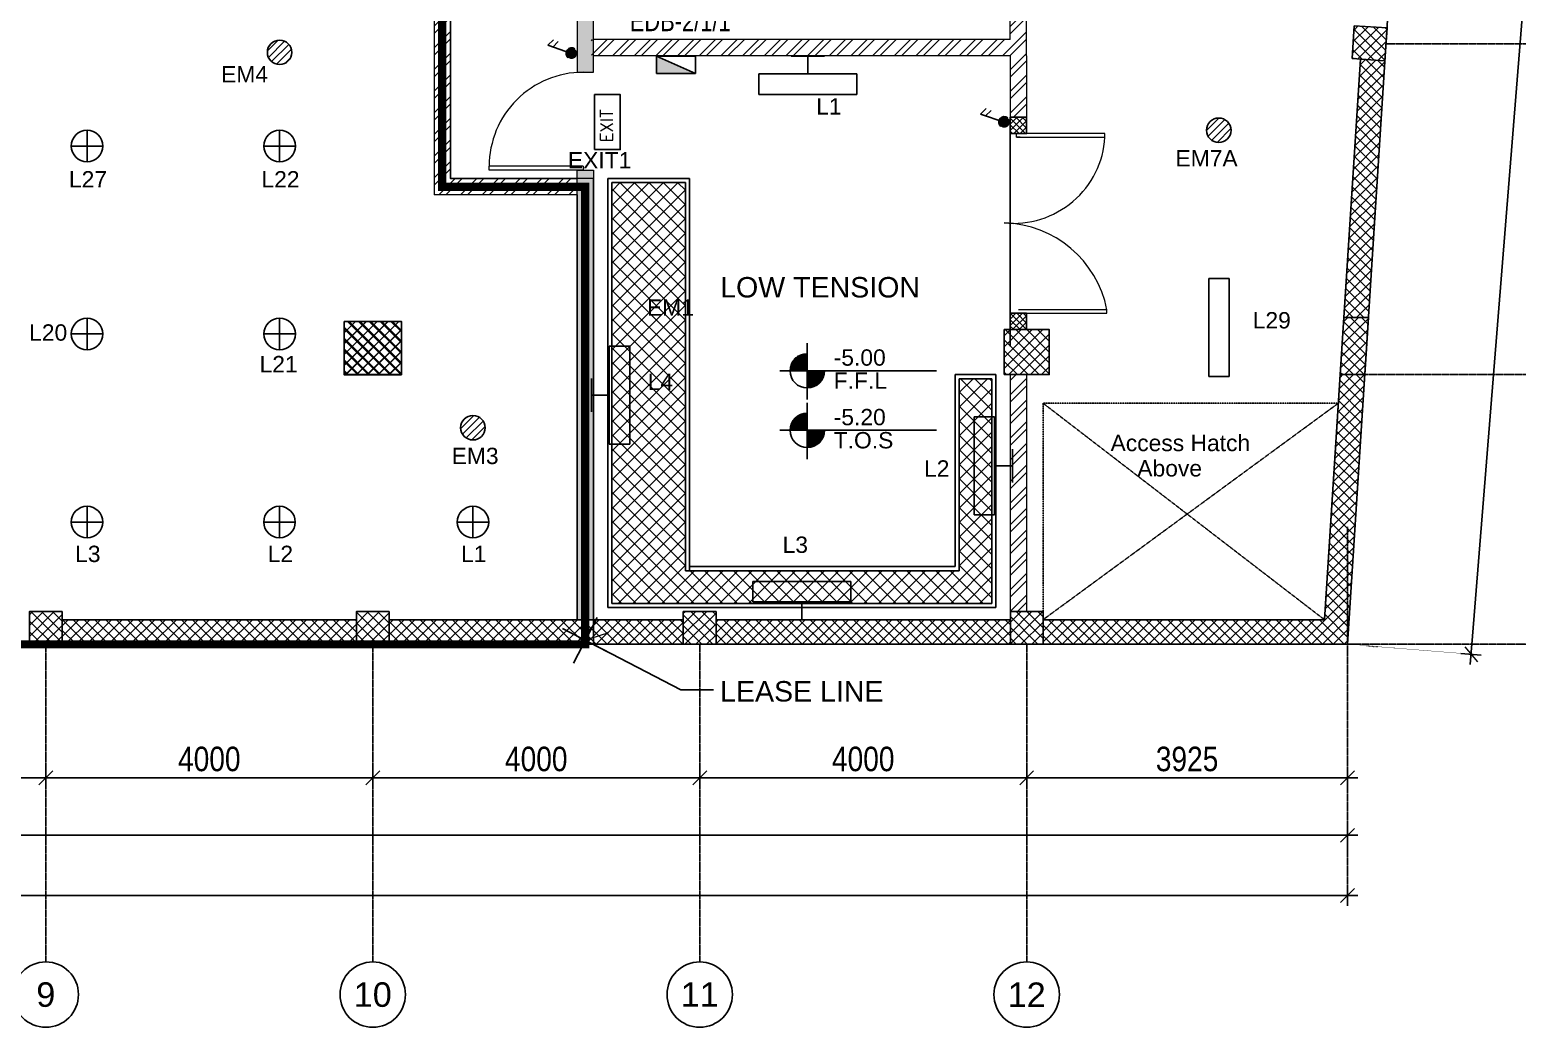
# Model space of a CAD drawing. Header units: inches. Extents: x 1217570 to 1674444, y 326920 to 480291.
# Drawn here: x 1472154 to 1490351, y 334872 to 347081 of the extents above; entities that cross this region are included whole.
import ezdxf
from ezdxf.enums import TextEntityAlignment as Align

# ---------------------------------------------------------------- set-up
doc = ezdxf.new("R2010")
doc.units = ezdxf.units.IN
doc.header["$MEASUREMENT"] = 0
for name, pattern in [('CENTER', [50.8, 31.75, -6.35, 6.35, -6.35]), ('DASHED2', [9.525, 6.35, -3.175]), ('DOT2', [3.175, 0, -3.175]), ('HIDDEN', [9.525, 6.35, -3.175])]:
    doc.linetypes.add(name, pattern=pattern)
for name, color, linetype, lineweight in [('A-BLOCK', 43, 'Continuous', 13), ('A-DOOR', 10, 'Continuous', 15), ('A-HATCH CONCRETE', 254, 'Continuous', 5), ('A-LEASING LINE', 7, 'DASHED2', 9), ('DIM', 5, 'Continuous', 5), ('wall hatch', 252, 'Continuous', 0)]:
    doc.layers.add(name, color=color, linetype=linetype, lineweight=lineweight)
for name, color, linetype in [('Axis', 9, 'CENTER'), ('DB', 4, 'Continuous'), ('dim-axis', 254, 'Continuous'), ('EM-LIT', 2, 'Continuous'), ('FFNEW', 252, 'Continuous'), ('LIGHT', 151, 'Continuous'), ('LIGHT TEXT', 2, 'Continuous'), ('S-COL', 210, 'Continuous'), ('S-WALL', 1, 'Continuous'), ('SHAFT', 7, 'Continuous'), ('TAXT', 3, 'Continuous'), ('TEXT', 181, 'Continuous'), ('TRENCH', 8, 'Continuous')]:
    doc.layers.add(name, color=color, linetype=linetype)
doc.styles.add('ARIAL', font='ARIALN.TTF')
doc.styles.add('M1', font='multplno.shx', dxfattribs={"height": 0.2})
doc.styles.add('romance', font='romanc.shx')
doc.styles.add('style1', font='arial.ttf')
doc.dimstyles.new('DIM-100', dxfattribs={"dimscale": 150, "dimtxt": 2, "dimasz": 1, "dimexe": 0.75, "dimexo": 1, "dimgap": 0.5, "dimtad": 1, "dimdec": 0, "dimzin": 11, "dimdsep": 46, "dimtxsty": 'ARIAL', "dimblk": 'R', "dimcen": 2.5, "dimdle": 1, "dimclrd": 256, "dimclre": 256, "dimclrt": 256, "dimazin": 0, "dimtfac": 1, "dimtdec": 0, "dimtix": 1, "dimtmove": 2, "dimatfit": 3, "dimldrblk": 'R', "dimtolj": 1, "dimtzin": 3, "dimlwd": -1, "dimlwe": 13, "dimarcsym": 0})
pattern_1 = [(45, (1337614.36, 312749.91), (-132.58252, 132.58252), []), (45, (1337702.74, 312749.91), (-132.58252, 132.58252), [])]
pattern_2 = [(45, (1337614.356, 312749.915), (-39.7747564, 39.7747564), []), (135, (1337614.356, 312749.915), (-39.7747564, -39.7747564), [])]
pattern_3 = [(45, (1337614.36, 312749.915), (-66.29126, 66.29126), []), (135, (1337614.36, 312749.915), (-66.29126, -66.29126), [])]

# ---------------------------------------------------------------- blocks, each defined once
blk = doc.blocks.new('R')
at = {"color": 4, "lineweight": 13}
blk.add_line((-0.707, -0.707), (0.707, 0.707), dxfattribs=at)
for p, q in [((0, -1.05), (0, 1.05)), ((-1.05, 0), (1.05, 0))]:
    blk.add_line(p, q)
blk = doc.blocks.new('*D164')
at = {"layer": 'Defpoints', "color": 0, "transparency": 16777216}
for p in [(1420094, 560045), (1468019, 560121), (1468019, 560045)]:
    blk.add_point(p, dxfattribs=at)
at = {"layer": 'dim-axis', "color": 251, "linetype": 'DOT2', "lineweight": 13, "transparency": 16777216}
for p, q in [((1420094, 560195), (1420094, 560233)), ((1468019, 560195), (1468019, 560233))]:
    blk.add_line(p, q, dxfattribs=at)
at = {"layer": 'dim-axis', "color": 251, "transparency": 16777216}
blk.add_line((1420214, 560121), (1467899, 560121), dxfattribs=at)
at = {"layer": 'dim-axis', "color": 251, "transparency": 16777216, "xscale": 120, "yscale": 120, "zscale": 120, "rotation": 180}
blk.add_blockref('R', (1420094, 560121), dxfattribs=at)
at = {"layer": 'dim-axis', "color": 251, "transparency": 16777216, "xscale": 120, "yscale": 120, "zscale": 120}
blk.add_blockref('R', (1468019, 560121), dxfattribs=at)
at = {"layer": 'dim-axis', "color": 251, "transparency": 16777216, "insert": (1444057, 560349), "char_height": 300, "attachment_point": 5, "style": 'ARIAL'}
blk.add_mtext('\\A1;47925', dxfattribs=at)
blk = doc.blocks.new('*D165')
at = {"layer": 'Defpoints', "color": 0, "transparency": 16777216}
for p in [(1417901, 559309), (1468019, 559385), (1468019, 559309)]:
    blk.add_point(p, dxfattribs=at)
at = {"layer": 'dim-axis', "color": 251, "linetype": 'DOT2', "lineweight": 13, "transparency": 16777216}
for p, q in [((1417901, 559459), (1417901, 559497)), ((1468019, 559459), (1468019, 559497))]:
    blk.add_line(p, q, dxfattribs=at)
at = {"layer": 'dim-axis', "color": 251, "transparency": 16777216}
blk.add_line((1418021, 559385), (1467899, 559385), dxfattribs=at)
at = {"layer": 'dim-axis', "color": 251, "transparency": 16777216, "xscale": 120, "yscale": 120, "zscale": 120, "rotation": 180}
blk.add_blockref('R', (1417901, 559385), dxfattribs=at)
at = {"layer": 'dim-axis', "color": 251, "transparency": 16777216, "xscale": 120, "yscale": 120, "zscale": 120}
blk.add_blockref('R', (1468019, 559385), dxfattribs=at)
at = {"layer": 'dim-axis', "color": 251, "transparency": 16777216, "insert": (1442960, 559613), "char_height": 300, "attachment_point": 5, "style": 'ARIAL'}
blk.add_mtext('\\A1;50118', dxfattribs=at)
blk = doc.blocks.new('*D183')
at = {"layer": 'Defpoints', "color": 0, "transparency": 16777216}
for p in [(1470260, 590369), (1468019, 562459), (1469530, 562337)]:
    blk.add_point(p, dxfattribs=at)
at = {"layer": 'dim-axis', "color": 251, "linetype": 'DOT2', "lineweight": 13, "transparency": 16777216}
for p, q in [((1470409, 590357), (1471882, 590239)), ((1468169, 562447), (1469642, 562328))]:
    blk.add_line(p, q, dxfattribs=at)
at = {"layer": 'dim-axis', "color": 251, "transparency": 16777216}
blk.add_line((1471760, 590128), (1469539, 562457), dxfattribs=at)
at = {"layer": 'dim-axis', "color": 251, "transparency": 16777216, "xscale": 120, "yscale": 120, "zscale": 120}
for p, rotation in [((1471770, 590248), 85.410651128382), ((1469530, 562337), 265.410651128382)]:
    blk.add_blockref('R', p, dxfattribs=dict(at, rotation=rotation))
at = {"layer": 'dim-axis', "color": 251, "transparency": 16777216, "insert": (1470422, 576311), "char_height": 300, "attachment_point": 5, "rotation": 85.4107, "style": 'ARIAL'}
blk.add_mtext('\\A1;28000', dxfattribs=at)
blk = doc.blocks.new('*D166')
at = {"layer": 'Defpoints', "color": 0, "transparency": 16777216}
for p in [(1448094, 561773), (1452094, 561773), (1448094, 560825)]:
    blk.add_point(p, dxfattribs=at)
at = {"layer": 'dim-axis', "color": 251, "linetype": 'DOT2', "lineweight": 13, "transparency": 16777216}
for p, q in [((1448094, 561623), (1448094, 560712)), ((1452094, 561623), (1452094, 560712))]:
    blk.add_line(p, q, dxfattribs=at)
at = {"layer": 'dim-axis', "color": 251, "transparency": 16777216}
blk.add_line((1451974, 560825), (1448214, 560825), dxfattribs=at)
at = {"layer": 'dim-axis', "color": 251, "transparency": 16777216, "xscale": 120, "yscale": 120, "zscale": 120, "rotation": 180}
blk.add_blockref('R', (1448094, 560825), dxfattribs=at)
at = {"layer": 'dim-axis', "color": 251, "transparency": 16777216, "xscale": 120, "yscale": 120, "zscale": 120}
blk.add_blockref('R', (1452094, 560825), dxfattribs=at)
at = {"layer": 'dim-axis', "color": 251, "transparency": 16777216, "insert": (1450094, 561053), "char_height": 300, "attachment_point": 5, "style": 'ARIAL'}
blk.add_mtext('\\A1;4000', dxfattribs=at)
blk = doc.blocks.new('*D176')
at = {"layer": 'Defpoints', "color": 0, "transparency": 16777216}
for p in [(1470645, 565759), (1467886, 562459), (1471356, 562459)]:
    blk.add_point(p, dxfattribs=at)
at = {"layer": 'dim-axis', "color": 251, "linetype": 'DOT2', "lineweight": 13, "transparency": 16777216}
for p, q in [((1470795, 565759), (1471469, 565759)), ((1468036, 562459), (1471469, 562459))]:
    blk.add_line(p, q, dxfattribs=at)
at = {"layer": 'dim-axis', "color": 251, "transparency": 16777216}
blk.add_line((1471356, 565639), (1471356, 562579), dxfattribs=at)
at = {"layer": 'dim-axis', "color": 251, "transparency": 16777216, "xscale": 120, "yscale": 120, "zscale": 120}
for p, rotation in [((1471356, 565759), 90), ((1471356, 562459), 270)]:
    blk.add_blockref('R', p, dxfattribs=dict(at, rotation=rotation))
at = {"layer": 'dim-axis', "color": 251, "transparency": 16777216, "insert": (1471128, 564109), "char_height": 300, "attachment_point": 5, "rotation": 90, "style": 'ARIAL'}
blk.add_mtext('\\A1;3300', dxfattribs=at)
blk = doc.blocks.new('*D177')
at = {"layer": 'Defpoints', "color": 0, "transparency": 16777216}
for p in [(1452094, 561773), (1456094, 561773), (1456094, 560825)]:
    blk.add_point(p, dxfattribs=at)
at = {"layer": 'dim-axis', "color": 251, "linetype": 'DOT2', "lineweight": 13, "transparency": 16777216}
for p, q in [((1452094, 561623), (1452094, 560712)), ((1456094, 561623), (1456094, 560712))]:
    blk.add_line(p, q, dxfattribs=at)
at = {"layer": 'dim-axis', "color": 251, "transparency": 16777216}
blk.add_line((1452214, 560825), (1455974, 560825), dxfattribs=at)
at = {"layer": 'dim-axis', "color": 251, "transparency": 16777216, "xscale": 120, "yscale": 120, "zscale": 120, "rotation": 180}
blk.add_blockref('R', (1452094, 560825), dxfattribs=at)
at = {"layer": 'dim-axis', "color": 251, "transparency": 16777216, "xscale": 120, "yscale": 120, "zscale": 120}
blk.add_blockref('R', (1456094, 560825), dxfattribs=at)
at = {"layer": 'dim-axis', "color": 251, "transparency": 16777216, "insert": (1454094, 561053), "char_height": 300, "attachment_point": 5, "style": 'ARIAL'}
blk.add_mtext('\\A1;4000', dxfattribs=at)
blk = doc.blocks.new('*D178')
at = {"layer": 'Defpoints', "color": 0, "transparency": 16777216}
for p in [(1456094, 561773), (1460094, 561773), (1460094, 560825)]:
    blk.add_point(p, dxfattribs=at)
at = {"layer": 'dim-axis', "color": 251, "linetype": 'DOT2', "lineweight": 13, "transparency": 16777216}
for p, q in [((1456094, 561623), (1456094, 560712)), ((1460094, 561623), (1460094, 560712))]:
    blk.add_line(p, q, dxfattribs=at)
at = {"layer": 'dim-axis', "color": 251, "transparency": 16777216}
blk.add_line((1456214, 560825), (1459974, 560825), dxfattribs=at)
at = {"layer": 'dim-axis', "color": 251, "transparency": 16777216, "xscale": 120, "yscale": 120, "zscale": 120, "rotation": 180}
blk.add_blockref('R', (1456094, 560825), dxfattribs=at)
at = {"layer": 'dim-axis', "color": 251, "transparency": 16777216, "xscale": 120, "yscale": 120, "zscale": 120}
blk.add_blockref('R', (1460094, 560825), dxfattribs=at)
at = {"layer": 'dim-axis', "color": 251, "transparency": 16777216, "insert": (1458094, 561053), "char_height": 300, "attachment_point": 5, "style": 'ARIAL'}
blk.add_mtext('\\A1;4000', dxfattribs=at)
blk = doc.blocks.new('*D179')
at = {"layer": 'Defpoints', "color": 0, "transparency": 16777216}
for p in [(1460094, 561773), (1464094, 561773), (1464094, 560825)]:
    blk.add_point(p, dxfattribs=at)
at = {"layer": 'dim-axis', "color": 251, "linetype": 'DOT2', "lineweight": 13, "transparency": 16777216}
for p, q in [((1460094, 561623), (1460094, 560712)), ((1464094, 561623), (1464094, 560712))]:
    blk.add_line(p, q, dxfattribs=at)
at = {"layer": 'dim-axis', "color": 251, "transparency": 16777216}
blk.add_line((1460214, 560825), (1463974, 560825), dxfattribs=at)
at = {"layer": 'dim-axis', "color": 251, "transparency": 16777216, "xscale": 120, "yscale": 120, "zscale": 120, "rotation": 180}
blk.add_blockref('R', (1460094, 560825), dxfattribs=at)
at = {"layer": 'dim-axis', "color": 251, "transparency": 16777216, "xscale": 120, "yscale": 120, "zscale": 120}
blk.add_blockref('R', (1464094, 560825), dxfattribs=at)
at = {"layer": 'dim-axis', "color": 251, "transparency": 16777216, "insert": (1462094, 561053), "char_height": 300, "attachment_point": 5, "style": 'ARIAL'}
blk.add_mtext('\\A1;4000', dxfattribs=at)
blk = doc.blocks.new('*D180')
at = {"layer": 'Defpoints', "color": 0, "transparency": 16777216}
for p in [(1468019, 562459), (1464094, 561773), (1468019, 560825)]:
    blk.add_point(p, dxfattribs=at)
at = {"layer": 'dim-axis', "color": 251, "linetype": 'DOT2', "lineweight": 13, "transparency": 16777216}
for p, q in [((1468019, 562309), (1468019, 560712)), ((1464094, 561623), (1464094, 560712))]:
    blk.add_line(p, q, dxfattribs=at)
at = {"layer": 'dim-axis', "color": 251, "transparency": 16777216}
blk.add_line((1464214, 560825), (1467899, 560825), dxfattribs=at)
at = {"layer": 'dim-axis', "color": 251, "transparency": 16777216, "xscale": 120, "yscale": 120, "zscale": 120, "rotation": 180}
blk.add_blockref('R', (1464094, 560825), dxfattribs=at)
at = {"layer": 'dim-axis', "color": 251, "transparency": 16777216, "xscale": 120, "yscale": 120, "zscale": 120}
blk.add_blockref('R', (1468019, 560825), dxfattribs=at)
at = {"layer": 'dim-axis', "color": 251, "transparency": 16777216, "insert": (1466056, 561053), "char_height": 300, "attachment_point": 5, "style": 'ARIAL'}
blk.add_mtext('\\A1;3925', dxfattribs=at)
blk = doc.blocks.new('SDGTFHHD')
at = {"layer": 'A-HATCH CONCRETE'}
h = blk.add_hatch(dxfattribs=at)
h.set_pattern_fill('ANSI37', color=254, scale=750)
h.set_pattern_definition([(45, (1337613.11, 312741.95), (-66.29126, 66.29126), []), (135, (1337613.11, 312741.95), (-66.29126, -66.29126), [])])
h.paths.add_polyline_path([(1394991, 728405), (1395390, 728379), (1395416, 728779), (1395016, 728804)])
h = blk.add_hatch(dxfattribs=at)
h.set_pattern_fill('ANSI37,_O', color=254, scale=450)
h.set_pattern_definition(pattern_2)
h.paths.add_polyline_path([(1391007, 727687), (1390807, 727687), (1390807, 727487), (1391007, 727487)])
h = blk.add_hatch(dxfattribs=at)
h.set_pattern_fill('ANSI37,_O', color=254, scale=450)
h.set_pattern_definition(pattern_2)
h.paths.add_polyline_path([(1391007, 725287), (1390807, 725287), (1390807, 725087), (1391007, 725087)])
h = blk.add_hatch(dxfattribs=at)
h.set_pattern_fill('ANSI37', color=254, scale=750)
h.set_pattern_definition(pattern_3)
h.paths.add_polyline_path([(1394843, 724537), (1395144, 724537), (1395189, 725235), (1394888, 725235)])
h = blk.add_hatch(dxfattribs=at)
h.set_pattern_fill('ANSI37', color=254, scale=750)
h.set_pattern_definition(pattern_3)
h.paths.add_polyline_path([(1390733, 724537), (1391283, 724537), (1391283, 725087), (1390733, 725087)])
h = blk.add_hatch(dxfattribs=at)
h.set_pattern_fill('ANSI37', color=254, scale=750)
h.set_pattern_definition([(45, (1337613.73, 312749.915), (-66.29126, 66.29126), []), (135, (1337613.73, 312749.915), (-66.29126, -66.29126), [])])
h.paths.add_polyline_path([(1386807, 721237), (1387207, 721237), (1387207, 721637), (1386807, 721637)])
h = blk.add_hatch(dxfattribs=at)
h.set_pattern_fill('ANSI37', color=254, scale=750)
h.set_pattern_definition(pattern_3)
h.paths.add_polyline_path([(1390808, 721237), (1391208, 721237), (1391208, 721637), (1390808, 721637)])
at = {"layer": 'TEXT', "ltscale": 0.5}
h = blk.add_hatch(dxfattribs=at)
h.set_pattern_fill('ANSI31', color=254, scale=0.8)
h.set_pattern_definition([(45, (306331.02672, 135009.3709), (-0.070710678119, 0.070710678119), [])])
h.paths.add_polyline_path([(1388323, 724793, 0.414214), (1388113, 724583), (1388323, 724583)])
h.paths.add_polyline_path([(1388533, 724583), (1388323, 724583), (1388323, 724373, 0.414214)])
h = blk.add_hatch(dxfattribs=at)
h.set_pattern_fill('ANSI31', color=254, scale=0.8)
h.set_pattern_definition([(45, (306331.02672, 134280.9709), (-0.070710678119, 0.070710678119), [])])
h.paths.add_polyline_path([(1388323, 724065, 0.414214), (1388113, 723855), (1388323, 723855)])
h.paths.add_polyline_path([(1388533, 723855), (1388323, 723855), (1388323, 723645, 0.414214)])
at = {"layer": 'TRENCH'}
h = blk.add_hatch(dxfattribs=at)
h.set_pattern_fill('ANSI37', color=254, scale=1000)
h.set_pattern_definition([(45, (827864.47, 316834.77), (-88.388348, 88.388348), []), (135, (827864.47, 316834.77), (-88.388348, -88.388348), [])])
h.paths.add_polyline_path([(1390582, 724487), (1390582, 721737), (1385932, 721737), (1385932, 726887), (1386832, 726887), (1386832, 722137), (1390182, 722137), (1390182, 724487)])
at = {"layer": 'wall hatch', "ltscale": 500}
h = blk.add_hatch(dxfattribs=at)
h.set_pattern_fill('ANSI35', color=254, scale=500)
h.set_pattern_definition([(45, (1389662.71, 739214.03), (-88.3883, 88.3883), []), (45, (1389751.1, 739214.03), (-88.3883, 88.3883), [156.25, -31.25, 0, -31.25])])
edge = h.paths.add_edge_path(flags=17)
edge.add_line((1391295, 749705), (1391097, 749734))
edge.add_line((1391097, 749734), (1389985, 741945))
edge.add_line((1389985, 741945), (1390199, 741915))
edge.add_line((1390199, 741915), (1391295, 749705))
edge.add_line((1391295, 749705), (1391097, 749734))
h.paths.add_polyline_path([(1391295, 749705), (1391097, 749734), (1389985, 741945), (1390199, 741915)], flags=17)
h.paths.add_polyline_path([(1389471, 738396), (1389499, 738594), (1385507, 739164), (1385507, 739003), (1385507, 738966), (1385507, 728237), (1385707, 728237), (1385707, 738933)])
h.paths.add_polyline_path([(1389789, 739210), (1389591, 739238), (1389555, 738990), (1389753, 738962)])
h.paths.add_polyline_path([(1385507, 726937), (1385707, 726940), (1385707, 727037), (1385507, 727037)])
h = blk.add_hatch(dxfattribs=at)
h.set_pattern_fill('ANSI32', color=254, scale=500)
h.set_pattern_definition(pattern_1)
edge = h.paths.add_edge_path()
edge.add_line((1391007, 728937), (1390807, 728937))
edge.add_line((1390807, 728937), (1390807, 728637))
edge.add_line((1390807, 728637), (1386283, 728637))
edge.add_arc((1385908, 728581), 379, -22.3179, 8.5397, ccw=False)
edge.add_line((1386259, 728437), (1390807, 728437))
edge.add_line((1390807, 728437), (1390807, 727687))
edge.add_line((1390807, 727687), (1391007, 727687))
edge.add_line((1391007, 727687), (1391007, 728937))
h = blk.add_hatch(dxfattribs=at)
h.set_pattern_fill('ANSI32', color=254, scale=500)
h.set_pattern_definition(pattern_1)
h.paths.add_polyline_path([(1386283, 728637), (1385682, 728637), (1385682, 728437), (1386259, 728437, 0.135461)])
h = blk.add_hatch(dxfattribs=at)
h.set_pattern_fill('ANSI32', color=254, scale=500)
h.set_pattern_definition(pattern_1)
h.paths.add_polyline_path([(1390807, 721637), (1391007, 721629), (1391007, 724529), (1390807, 724537)])
at = {"color": 254, "linetype": 'Continuous', "ltscale": 100}
blk.add_lwpolyline([(1385707, 721237), (1385707, 726940), (1385507, 726937), (1383958, 726937), (1383958, 732937), (1380097, 732937), (1380097, 739738), (1381100, 739591), (1381134, 739788), (1381678, 743600), (1382721, 750905), (1382763, 751202), (1347098, 756262), (1346331, 744553), (1368108, 741445), (1368106, 734887), (1367208, 734887), (1367208, 734687), (1367208, 731437), (1359158, 731437), (1359158, 731237), (1359158, 721237), (1385707, 721237)], dxfattribs=at)
at = {"layer": 'A-BLOCK', "color": 254, "ltscale": 100}
for p, q in [((1383958, 732437), (1383958, 726937)), ((1390807, 728637), (1390807, 729137)), ((1391007, 728437), (1391007, 729137)), ((1390807, 728637), (1385707, 728637)), ((1390807, 728437), (1385707, 728437)), ((1390807, 728437), (1390807, 727487)), ((1391007, 728437), (1391007, 727487)), ((1391007, 727487), (1390807, 727487)), ((1385707, 727037), (1385707, 721537)), ((1385507, 726937), (1383958, 726937)), ((1390807, 724537), (1390807, 721637)), ((1391007, 724537), (1391007, 721637))]:
    blk.add_line(p, q, dxfattribs=at)
for points in [[(1385507, 739164), (1385507, 728237), (1385707, 728237), (1385707, 738933), (1389472, 738396)], [(1385507, 726937), (1385507, 727037), (1385707, 727037), (1385707, 721537)]]:
    blk.add_lwpolyline(points, dxfattribs=at)
at = {"layer": 'A-DOOR', "color": 254}
for p, q in [((1390883, 727443), (1390883, 727487)), ((1384432, 727037), (1384432, 727087)), ((1385582, 727087), (1384432, 727087)), ((1385582, 727037), (1384432, 727037)), ((1385582, 727087), (1385582, 727037))]:
    blk.add_line(p, q, dxfattribs=at)
for points in [[(1390927, 727443), (1390883, 727443), (1391965, 727443), (1391965, 727487), (1390883, 727487)], [(1390952, 725287), (1390908, 725287), (1391990, 725287), (1391990, 725331), (1390908, 725331)]]:
    blk.add_lwpolyline(points, dxfattribs=at)
for centre, radius, start, end in [((1385582, 727087), 1150, 89.9978, 180), ((1390845, 727511), 1123, 264.3201, 356.5355), ((1390696, 725075), 1319, 11.1853, 88.3625)]:
    blk.add_arc(centre, radius, start, end, dxfattribs=at)
at = {"layer": 'A-HATCH CONCRETE', "color": 254, "linetype": 'Continuous'}
for p, q in [((1395006, 728645), (1395007, 728646)), ((1395009, 728675), (1395008, 728676)), ((1394997, 728503), (1394998, 728504)), ((1395001, 728550), (1395000, 728551)), ((1394993, 728426), (1394992, 728427)), ((1395015, 728403), (1395007, 728412)), ((1395029, 728403), (1395037, 728410)), ((1395068, 728044), (1395390, 728365)), ((1395078, 728186), (1395278, 728387)), ((1395087, 728328), (1395154, 728395)), ((1395369, 728049), (1395087, 728332)), ((1395377, 728174), (1395157, 728394)), ((1395385, 728298), (1395299, 728385)), ((1395059, 727903), (1395381, 728224)), ((1395361, 727925), (1395079, 728207)), ((1395041, 727619), (1395362, 727940)), ((1395050, 727761), (1395372, 728082)), ((1395345, 727676), (1395063, 727958)), ((1395353, 727800), (1395071, 728083)), ((1395032, 727478), (1395353, 727799)), ((1395337, 727551), (1395055, 727833)), ((1395023, 727336), (1395344, 727657)), ((1395321, 727302), (1395039, 727584)), ((1395329, 727426), (1395047, 727709)), ((1395005, 727053), (1395326, 727374)), ((1395014, 727194), (1395335, 727515)), ((1395313, 727177), (1395031, 727460)), ((1394996, 726911), (1395317, 727232)), ((1395298, 726928), (1395015, 727210)), ((1395306, 727053), (1395023, 727335)), ((1394987, 726769), (1395308, 727090)), ((1395290, 726803), (1395007, 727086)), ((1394978, 726628), (1395299, 726949)), ((1395274, 726554), (1394991, 726837)), ((1395282, 726679), (1394999, 726961)), ((1394959, 726344), (1395281, 726665)), ((1394969, 726486), (1395290, 726807)), ((1395266, 726430), (1394983, 726712)), ((1394950, 726203), (1395272, 726524)), ((1395250, 726180), (1394967, 726463)), ((1395258, 726305), (1394975, 726587)), ((1394941, 726061), (1395263, 726382)), ((1395242, 726056), (1394959, 726338)), ((1394923, 725778), (1395244, 726099)), ((1394932, 725919), (1395253, 726240)), ((1395234, 725931), (1394951, 726214)), ((1394914, 725636), (1395235, 725957)), ((1395218, 725682), (1394935, 725965)), ((1395226, 725807), (1394943, 726089)), ((1394905, 725494), (1395226, 725815)), ((1395210, 725557), (1394927, 725840)), ((1394896, 725353), (1395217, 725674)), ((1395194, 725308), (1394911, 725591)), ((1395202, 725433), (1394919, 725715)), ((1395134, 725235), (1394903, 725466)), ((1394911, 725235), (1395208, 725532)), ((1395044, 725235), (1395199, 725390)), ((1394887, 725217), (1394887, 725217)), ((1394887, 725211), (1394887, 725211)), ((1395001, 725235), (1394895, 725342)), ((1395177, 725235), (1395190, 725249)), ((1394878, 725069), (1394878, 725069)), ((1394879, 725092), (1394879, 725092)), ((1394863, 724843), (1394863, 724843)), ((1394869, 724928), (1394869, 724928)), ((1394871, 724968), (1394871, 724968)), ((1394850, 724644), (1394850, 724644)), ((1394855, 724719), (1394855, 724719)), ((1394860, 724786), (1394860, 724786)), ((1394823, 724219), (1395141, 724537)), ((1394832, 724361), (1395008, 724537)), ((1395122, 724187), (1394839, 724469)), ((1394841, 724503), (1394876, 724537)), ((1394847, 724594), (1394847, 724594)), ((1395130, 724311), (1394904, 724537)), ((1395138, 724436), (1395037, 724537)), ((1394814, 724078), (1395135, 724399)), ((1395114, 724062), (1394831, 724345)), ((1394796, 723794), (1395117, 724115)), ((1394805, 723936), (1395126, 724257)), ((1395098, 723813), (1394815, 724096)), ((1395106, 723938), (1394823, 724220)), ((1394787, 723653), (1395108, 723974)), ((1395090, 723689), (1394807, 723971)), ((1394778, 723511), (1395099, 723832)), ((1395082, 723564), (1394799, 723846)), ((1394760, 723228), (1395081, 723549)), ((1394769, 723369), (1395090, 723690)), ((1395066, 723315), (1394783, 723597)), ((1395074, 723439), (1394791, 723722)), ((1394751, 723086), (1395072, 723407)), ((1395058, 723190), (1394775, 723473)), ((1394741, 722944), (1395063, 723265)), ((1395042, 722941), (1394759, 723223)), ((1395050, 723066), (1394767, 723348)), ((1394732, 722803), (1395054, 723124)), ((1395034, 722816), (1394751, 723099)), ((1394714, 722519), (1395035, 722840)), ((1394723, 722661), (1395045, 722982)), ((1395018, 722567), (1394735, 722850)), ((1395026, 722692), (1394743, 722974)), ((1394705, 722378), (1395026, 722699)), ((1395010, 722443), (1394727, 722725)), ((1394696, 722236), (1395017, 722557)), ((1394994, 722193), (1394711, 722476)), ((1395002, 722318), (1394719, 722600)), ((1394678, 721953), (1394999, 722274)), ((1394687, 722094), (1395008, 722415)), ((1394986, 722069), (1394703, 722351)), ((1394669, 721811), (1394990, 722132)), ((1394970, 721820), (1394687, 722102)), ((1394978, 721944), (1394695, 722227)), ((1394660, 721669), (1394981, 721991)), ((1394962, 721695), (1394679, 721978)), ((1394360, 721237), (1394972, 721849)), ((1394946, 721446), (1394664, 721728)), ((1394954, 721570), (1394671, 721853)), ((1394493, 721237), (1394963, 721707)), ((1394625, 721237), (1394954, 721566)), ((1394938, 721321), (1394656, 721604)), ((1385707, 721467), (1385777, 721537)), ((1385707, 721335), (1385909, 721537)), ((1386007, 721237), (1385707, 721537)), ((1385874, 721237), (1385707, 721404)), ((1385742, 721237), (1386042, 721537)), ((1386139, 721237), (1385839, 721537)), ((1385875, 721237), (1386175, 721537)), ((1386272, 721237), (1385972, 721537)), ((1386007, 721237), (1386307, 721537)), ((1386404, 721237), (1386104, 721537)), ((1386140, 721237), (1386440, 721537)), ((1386537, 721237), (1386237, 721537)), ((1386272, 721237), (1386572, 721537)), ((1386670, 721237), (1386370, 721537)), ((1386405, 721237), (1386705, 721537)), ((1386802, 721237), (1386502, 721537)), ((1386538, 721237), (1386808, 721507)), ((1386808, 721364), (1386635, 721537)), ((1386670, 721237), (1386808, 721375)), ((1386808, 721496), (1386767, 721537)), ((1387208, 721509), (1387235, 721537)), ((1387208, 721377), (1387368, 721537)), ((1387208, 721244), (1387500, 721537)), ((1387465, 721237), (1387208, 721494)), ((1387598, 721237), (1387298, 721537)), ((1387333, 721237), (1387633, 721537)), ((1387730, 721237), (1387430, 721537)), ((1387466, 721237), (1387766, 721537)), ((1387863, 721237), (1387563, 721537)), ((1387598, 721237), (1387898, 721537)), ((1387995, 721237), (1387695, 721537)), ((1387731, 721237), (1388031, 721537)), ((1388128, 721237), (1387828, 721537)), ((1387863, 721237), (1388163, 721537)), ((1388261, 721237), (1387961, 721537)), ((1387996, 721237), (1388296, 721537)), ((1388393, 721237), (1388093, 721537)), ((1388129, 721237), (1388429, 721537)), ((1388526, 721237), (1388226, 721537)), ((1388261, 721237), (1388561, 721537)), ((1388658, 721237), (1388358, 721537)), ((1388394, 721237), (1388694, 721537)), ((1388791, 721237), (1388491, 721537)), ((1388526, 721237), (1388826, 721537)), ((1388924, 721237), (1388624, 721537)), ((1388659, 721237), (1388959, 721537)), ((1389056, 721237), (1388756, 721537)), ((1388791, 721237), (1389091, 721537)), ((1389189, 721237), (1388889, 721537)), ((1388924, 721237), (1389224, 721537)), ((1389321, 721237), (1389021, 721537)), ((1389057, 721237), (1389357, 721537)), ((1389454, 721237), (1389154, 721537)), ((1389189, 721237), (1389489, 721537)), ((1389586, 721237), (1389286, 721537)), ((1389322, 721237), (1389622, 721537)), ((1389719, 721237), (1389419, 721537)), ((1389454, 721237), (1389754, 721537)), ((1389852, 721237), (1389552, 721537)), ((1389587, 721237), (1389887, 721537)), ((1389984, 721237), (1389684, 721537)), ((1389720, 721237), (1390020, 721537)), ((1390117, 721237), (1389817, 721537)), ((1389852, 721237), (1390152, 721537)), ((1390249, 721237), (1389949, 721537)), ((1389985, 721237), (1390285, 721537)), ((1390382, 721237), (1390082, 721537)), ((1390117, 721237), (1390417, 721537)), ((1390515, 721237), (1390215, 721537)), ((1390250, 721237), (1390550, 721537)), ((1390647, 721237), (1390347, 721537)), ((1390382, 721237), (1390682, 721537)), ((1390780, 721237), (1390480, 721537)), ((1390515, 721237), (1390808, 721530)), ((1390808, 721341), (1390612, 721537)), ((1390648, 721237), (1390808, 721397)), ((1390808, 721474), (1390745, 721537)), ((1391208, 721532), (1391213, 721537)), ((1391208, 721399), (1391345, 721537)), ((1391208, 721267), (1391478, 721537)), ((1391443, 721237), (1391208, 721472)), ((1391575, 721237), (1391275, 721537)), ((1391311, 721237), (1391611, 721537)), ((1391708, 721237), (1391408, 721537)), ((1391443, 721237), (1391743, 721537)), ((1391840, 721237), (1391540, 721537)), ((1391576, 721237), (1391876, 721537)), ((1391973, 721237), (1391673, 721537)), ((1391708, 721237), (1392008, 721537)), ((1392106, 721237), (1391806, 721537)), ((1391841, 721237), (1392141, 721537)), ((1392238, 721237), (1391938, 721537)), ((1391973, 721237), (1392273, 721537)), ((1392371, 721237), (1392071, 721537)), ((1392106, 721237), (1392406, 721537)), ((1392503, 721237), (1392203, 721537)), ((1392239, 721237), (1392539, 721537)), ((1392636, 721237), (1392336, 721537)), ((1392371, 721237), (1392671, 721537)), ((1392768, 721237), (1392468, 721537)), ((1392504, 721237), (1392804, 721537)), ((1392901, 721237), (1392601, 721537)), ((1392636, 721237), (1392936, 721537)), ((1393034, 721237), (1392734, 721537)), ((1392769, 721237), (1393069, 721537)), ((1393166, 721237), (1392866, 721537)), ((1392902, 721237), (1393202, 721537)), ((1393299, 721237), (1392999, 721537)), ((1393034, 721237), (1393334, 721537)), ((1393431, 721237), (1393131, 721537)), ((1393167, 721237), (1393467, 721537)), ((1393564, 721237), (1393264, 721537)), ((1393299, 721237), (1393599, 721537)), ((1393696, 721237), (1393396, 721537)), ((1393432, 721237), (1393732, 721537)), ((1393829, 721237), (1393529, 721537)), ((1393564, 721237), (1393864, 721537)), ((1393962, 721237), (1393662, 721537)), ((1393697, 721237), (1393997, 721537)), ((1394094, 721237), (1393794, 721537)), ((1393830, 721237), (1394130, 721537)), ((1394227, 721237), (1393927, 721537)), ((1393962, 721237), (1394262, 721537)), ((1394359, 721237), (1394059, 721537)), ((1394095, 721237), (1394395, 721537)), ((1394492, 721237), (1394192, 721537)), ((1394227, 721237), (1394527, 721537)), ((1394625, 721237), (1394325, 721537)), ((1394757, 721237), (1394457, 721537)), ((1394890, 721237), (1394590, 721537)), ((1394758, 721237), (1394945, 721424)), ((1385742, 721237), (1385707, 721271)), ((1386803, 721237), (1386808, 721242)), ((1387333, 721237), (1387208, 721362)), ((1390780, 721237), (1390808, 721265)), ((1391310, 721237), (1391208, 721339)), ((1394890, 721237), (1394936, 721282))]:
    blk.add_line(p, q, dxfattribs=at)
at = {"layer": 'S-COL', "color": 254}
for points in [[(1394991, 728405), (1395390, 728379), (1395416, 728779), (1395016, 728804)], [(1391007, 727687), (1390807, 727687), (1390807, 727487), (1391007, 727487)], [(1391007, 725287), (1390807, 725287), (1390807, 725087), (1391007, 725087)], [(1394843, 724537), (1395144, 724537), (1395189, 725235), (1394888, 725235)]]:
    blk.add_lwpolyline(points, close=True, dxfattribs=at)
at = {"layer": 'S-COL', "color": 254, "linetype": 'ByBlock'}
for points in [[(1390733, 724537), (1391283, 724537), (1391283, 725087), (1390733, 725087)], [(1386807, 721237), (1387207, 721237), (1387207, 721637), (1386807, 721637)], [(1390808, 721237), (1391208, 721237), (1391208, 721637), (1390808, 721637)]]:
    blk.add_lwpolyline(points, close=True, dxfattribs=at)
at = {"layer": 'S-WALL', "color": 254}
for points in [[(1347098, 756262), (1347098, 756262), (1344803, 721237), (1394933, 721237), (1396724, 749180), (1382759, 751173)], [(1394888, 725235), (1395091, 728399)], [(1391208, 721537), (1394651, 721537), (1394844, 724537)], [(1385707, 721537), (1386808, 721537)], [(1387208, 721537), (1390808, 721537)]]:
    blk.add_lwpolyline(points, dxfattribs=at)
at = {"layer": 'SHAFT', "color": 254, "linetype": 'HIDDEN', "ltscale": 0.5}
for p, q in [((1394821, 724187), (1391208, 721537)), ((1391208, 724187), (1394651, 721537))]:
    blk.add_line(p, q, dxfattribs=at)
blk.add_lwpolyline([(1394821, 724187), (1394651, 721537), (1391208, 721537), (1391208, 724187)], close=True, dxfattribs=at)
at = {"layer": 'TEXT', "color": 254, "ltscale": 0.5}
for p, q in [((1388323, 724920), (1388323, 724233)), ((1387989, 724583), (1389906, 724583)), ((1388323, 724192), (1388323, 723504)), ((1387989, 723855), (1389906, 723855))]:
    blk.add_line(p, q, dxfattribs=at)
for centre in [(1388323, 724583), (1388323, 723855)]:
    blk.add_arc(centre, 210, 90, 0, dxfattribs=at)
at = {"layer": 'TRENCH', "color": 254}
for p, q in [((1390807, 727487), (1390807, 724885)), ((1385882, 721687), (1385882, 726937)), ((1386882, 726937), (1385882, 726937)), ((1385932, 721737), (1385932, 726887)), ((1385932, 721737), (1385932, 726887)), ((1386832, 726887), (1385932, 726887)), ((1386832, 722137), (1386832, 726887)), ((1386882, 722137), (1386882, 726937)), ((1390132, 724537), (1390132, 722187)), ((1390632, 724537), (1390132, 724537)), ((1390182, 724487), (1390182, 722137)), ((1390582, 724487), (1390182, 724487)), ((1390582, 724487), (1390582, 721737)), ((1390632, 724537), (1390632, 721687)), ((1390182, 722137), (1386832, 722137)), ((1390182, 722137), (1386832, 722137)), ((1390132, 722187), (1386882, 722187)), ((1390132, 722187), (1386882, 722187)), ((1390582, 721737), (1385932, 721737)), ((1390582, 721737), (1385932, 721737)), ((1390632, 721687), (1385882, 721687)), ((1390632, 721687), (1385882, 721687))]:
    blk.add_line(p, q, dxfattribs=at)
at = {"layer": 'TRENCH', "color": 254, "ltscale": 100}
for p, q in [((1385882, 721687), (1385882, 726937)), ((1385882, 726937), (1386882, 726937)), ((1385932, 726887), (1386832, 726887)), ((1386832, 722137), (1386832, 726887)), ((1386882, 722187), (1386882, 726937))]:
    blk.add_line(p, q, dxfattribs=at)
at = {"layer": 'TAXT', "color": 254, "ltscale": 100, "style": 'style1'}
for s, p in [('Access Hatch', (1392034, 723600)), ('Above', (1392361, 723290))]:
    blk.add_text(s, height=200, dxfattribs=at).set_placement(p)
at = {"layer": 'TEXT', "color": 254, "ltscale": 0.5, "style": 'style1'}
for s, p in [('-5.00', (1388647, 724646)), ('F.F.L', (1388647, 724363)), ('-5.20', (1388647, 723917)), ('T.O.S', (1388647, 723634))]:
    blk.add_text(s, height=200, dxfattribs=at).set_placement(p)
at = {"layer": 'TEXT', "color": 254, "ltscale": 0.5, "insert": (1387258, 725731), "char_height": 250, "width": 4139.91, "attachment_point": 1, "style": 'style1'}
blk.add_mtext('LOW TENSION ', dxfattribs=at)
blk = doc.blocks.new('SEDRGFE')
at = {"layer": 'A-HATCH CONCRETE'}
h = blk.add_hatch(dxfattribs=at)
h.set_pattern_fill('ANSI37', color=250, scale=750)
h.set_pattern_definition([(45, (1341716.94, 266100.535), (-66.29126, 66.29126), []), (135, (1341716.94, 266100.535), (-66.29126, -66.29126), [])])
h.paths.add_polyline_path([(1386760, 678538), (1386760, 677888), (1387460, 677888), (1387460, 678538)])
h = blk.add_hatch(dxfattribs=at)
h.set_pattern_fill('ANSI37', color=250, scale=750)
h.set_pattern_definition([(45, (1341716.31, 266100.535), (-66.29126, 66.29126), []), (135, (1341716.31, 266100.535), (-66.29126, -66.29126), [])])
h.paths.add_polyline_path([(1382910, 674588), (1383310, 674588), (1383310, 674988), (1382910, 674988)])
h = blk.add_hatch(dxfattribs=at)
h.set_pattern_fill('ANSI37', color=250, scale=750)
h.set_pattern_definition([(45, (1341716.31, 266100.535), (-66.29126, 66.29126), []), (135, (1341716.31, 266100.535), (-66.29126, -66.29126), [])])
h.paths.add_polyline_path([(1386910, 674588), (1387310, 674588), (1387310, 674988), (1386910, 674988)])
at = {"layer": 'wall hatch', "ltscale": 500}
h = blk.add_hatch(dxfattribs=at)
h.set_pattern_fill('ANSI35', color=250, scale=500)
h.set_pattern_definition([(45, (1393765.3, 692564.65), (-88.38835, 88.38835), []), (45, (1393853.68, 692564.65), (-88.38835, 88.38835), [156.25, -31.25, 0, -31.25])])
edge = h.paths.add_edge_path(flags=17)
edge.add_line((1395397, 703056), (1395199, 703084))
edge.add_line((1395199, 703084), (1394088, 695296))
edge.add_line((1394088, 695296), (1394301, 695265))
edge.add_line((1394301, 695265), (1395397, 703056))
edge.add_line((1395397, 703056), (1395199, 703084))
h.paths.add_polyline_path([(1395397, 703056), (1395199, 703084), (1394088, 695296), (1394301, 695265)], flags=17)
h.paths.add_polyline_path([(1389810, 680290), (1389610, 680288), (1389610, 674888), (1389810, 674888)])
h = blk.add_hatch(dxfattribs=at)
h.set_pattern_fill('ANSI32', color=250, scale=500)
h.set_pattern_definition([(45, (1341716.94, 266100.54), (-132.58252, 132.58252), []), (45, (1341805.33, 266100.54), (-132.58252, 132.58252), [])])
h.paths.add_polyline_path([(1388060, 681938), (1387860, 681938), (1387860, 680088), (1389610, 680089), (1389610, 680289), (1388060, 680288)])
h.paths.add_polyline_path([(1388060, 683430), (1387860, 683430), (1387860, 681938), (1388060, 681938)])
h.paths.add_polyline_path([(1388060, 685788), (1387860, 685788), (1387860, 683430), (1388060, 683430)])
at = {"color": 250, "linetype": 'Continuous', "ltscale": 100}
blk.add_lwpolyline([(1389810, 674588), (1389810, 680290), (1389610, 680288), (1388060, 680288), (1388060, 686288), (1384200, 686288), (1384200, 693089), (1385203, 692942), (1385236, 693139), (1385780, 696950), (1386823, 704256), (1386865, 704553), (1351200, 709613), (1350434, 697904), (1372211, 694796), (1372209, 688237), (1371310, 688237), (1371310, 688038), (1371310, 684788), (1363260, 684788), (1363260, 684588), (1363260, 674588), (1389810, 674588)], dxfattribs=at)
at = {"layer": 'A-BLOCK', "color": 250, "ltscale": 100}
for p, q in [((1387860, 685788), (1387860, 680088)), ((1388060, 685788), (1388060, 680288)), ((1389610, 680288), (1388060, 680288)), ((1389810, 680290), (1389810, 674888)), ((1389610, 680088), (1387860, 680088)), ((1389610, 680088), (1389610, 674888))]:
    blk.add_line(p, q, dxfattribs=at)
for points in [[(1389610, 674888), (1389610, 680288)], [(1389810, 680290), (1389810, 674888)]]:
    blk.add_lwpolyline(points, dxfattribs=at)
at = {"layer": 'A-HATCH CONCRETE', "color": 250, "linetype": 'Continuous'}
for p, q in [((1383310, 674815), (1383383, 674888)), ((1383310, 674682), (1383516, 674888)), ((1383613, 674588), (1383313, 674888)), ((1383348, 674588), (1383648, 674888)), ((1383745, 674588), (1383445, 674888)), ((1383481, 674588), (1383781, 674888)), ((1383878, 674588), (1383578, 674888)), ((1383613, 674588), (1383913, 674888)), ((1384010, 674588), (1383710, 674888)), ((1383746, 674588), (1384046, 674888)), ((1384143, 674588), (1383843, 674888)), ((1383878, 674588), (1384178, 674888)), ((1384276, 674588), (1383976, 674888)), ((1384011, 674588), (1384311, 674888)), ((1384408, 674588), (1384108, 674888)), ((1384144, 674588), (1384444, 674888)), ((1384541, 674588), (1384241, 674888)), ((1384276, 674588), (1384576, 674888)), ((1384673, 674588), (1384373, 674888)), ((1384409, 674588), (1384709, 674888)), ((1384806, 674588), (1384506, 674888)), ((1384541, 674588), (1384841, 674888)), ((1384939, 674588), (1384639, 674888)), ((1384674, 674588), (1384974, 674888)), ((1385071, 674588), (1384771, 674888)), ((1384807, 674588), (1385107, 674888)), ((1385204, 674588), (1384904, 674888)), ((1384939, 674588), (1385239, 674888)), ((1385336, 674588), (1385036, 674888)), ((1385072, 674588), (1385372, 674888)), ((1385469, 674588), (1385169, 674888)), ((1385204, 674588), (1385504, 674888)), ((1385601, 674588), (1385301, 674888)), ((1385337, 674588), (1385637, 674888)), ((1385734, 674588), (1385434, 674888)), ((1385469, 674588), (1385769, 674888)), ((1385867, 674588), (1385567, 674888)), ((1385602, 674588), (1385902, 674888)), ((1385999, 674588), (1385699, 674888)), ((1385735, 674588), (1386035, 674888)), ((1386132, 674588), (1385832, 674888)), ((1385867, 674588), (1386167, 674888)), ((1386264, 674588), (1385964, 674888)), ((1386000, 674588), (1386300, 674888)), ((1386397, 674588), (1386097, 674888)), ((1386132, 674588), (1386432, 674888)), ((1386530, 674588), (1386230, 674888)), ((1386265, 674588), (1386565, 674888)), ((1386662, 674588), (1386362, 674888)), ((1386398, 674588), (1386698, 674888)), ((1386795, 674588), (1386495, 674888)), ((1386530, 674588), (1386830, 674888)), ((1386910, 674604), (1386627, 674888)), ((1386663, 674588), (1386910, 674835)), ((1386910, 674737), (1386760, 674888)), ((1386910, 674870), (1386892, 674888)), ((1387310, 674838), (1387360, 674888)), ((1387310, 674705), (1387493, 674888)), ((1387590, 674588), (1387310, 674867)), ((1387326, 674588), (1387626, 674888)), ((1387723, 674588), (1387423, 674888)), ((1387458, 674588), (1387758, 674888)), ((1387855, 674588), (1387555, 674888)), ((1387591, 674588), (1387891, 674888)), ((1387988, 674588), (1387688, 674888)), ((1387723, 674588), (1388023, 674888)), ((1388121, 674588), (1387821, 674888)), ((1387856, 674588), (1388156, 674888)), ((1388253, 674588), (1387953, 674888)), ((1387989, 674588), (1388289, 674888)), ((1388386, 674588), (1388086, 674888)), ((1388121, 674588), (1388421, 674888)), ((1388518, 674588), (1388218, 674888)), ((1388254, 674588), (1388554, 674888)), ((1388651, 674588), (1388351, 674888)), ((1388386, 674588), (1388686, 674888)), ((1388783, 674588), (1388483, 674888)), ((1388519, 674588), (1388819, 674888)), ((1388916, 674588), (1388616, 674888)), ((1388651, 674588), (1388951, 674888)), ((1389049, 674588), (1388749, 674888)), ((1388784, 674588), (1389084, 674888)), ((1389181, 674588), (1388881, 674888)), ((1388917, 674588), (1389217, 674888)), ((1389314, 674588), (1389014, 674888)), ((1389049, 674588), (1389349, 674888)), ((1389446, 674588), (1389146, 674888)), ((1389182, 674588), (1389482, 674888)), ((1389579, 674588), (1389279, 674888)), ((1389314, 674588), (1389614, 674888)), ((1389712, 674588), (1389412, 674888)), ((1389447, 674588), (1389747, 674888)), ((1389810, 674622), (1389544, 674888)), ((1389580, 674588), (1389810, 674818)), ((1389810, 674754), (1389677, 674888)), ((1389810, 674887), (1389809, 674888)), ((1383480, 674588), (1383310, 674757)), ((1383348, 674588), (1383310, 674625)), ((1386795, 674588), (1386910, 674703)), ((1387458, 674588), (1387310, 674735)), ((1387325, 674588), (1387310, 674602)), ((1389712, 674588), (1389810, 674685))]:
    blk.add_line(p, q, dxfattribs=at)
at = {"layer": 'S-COL', "color": 250}
for points in [[(1386760, 678538), (1386760, 677888), (1387460, 677888), (1387460, 678538)], [(1382910, 674588), (1383310, 674588), (1383310, 674988), (1382910, 674988)], [(1386910, 674588), (1387310, 674588), (1387310, 674988), (1386910, 674988)]]:
    blk.add_lwpolyline(points, close=True, dxfattribs=at)
at = {"layer": 'S-WALL', "color": 250}
for points in [[(1383310, 674888), (1386910, 674888)], [(1387310, 674888), (1389810, 674888)], [(1363260, 674588), (1389810, 674588)]]:
    blk.add_lwpolyline(points, dxfattribs=at)
blk = doc.blocks.new('LP')
at = {"layer": 'LIGHT'}
for p, q in [((0, -0.193), (0, 0.193)), ((0.193, 0), (-0.193, 0))]:
    blk.add_line(p, q, dxfattribs=at)
blk.add_circle((0, 0), 0.193, dxfattribs=at)
blk = doc.blocks.new('EM1')
at = {"layer": 'EM-LIT'}
h = blk.add_hatch(dxfattribs=at)
h.set_pattern_fill('ANSI31', color=2, scale=0.52, style=0)
h.set_pattern_definition([(45, (-1379.63503, -1014.732296), (-0.0459619408, 0.0459619408), [])])
h.paths.add_polyline_path([(0.14976, 0, 1), (-0.14976, 0, 1)])
at = {"layer": 'EM-LIT', "color": 2}
blk.add_circle((0, 0), 0.14976, dxfattribs=at)
blk = doc.blocks.new('DP P')
at = {"layer": 'DB'}
blk.add_hatch(color=252, dxfattribs=at).paths.add_polyline_path([(0.221, 0.1), (-0.221, 0.1), (-0.221, -0.1)])
at = {"layer": 'DB', "color": 252}
for p, q in [((-0.221, 0.1), (0.221, 0.1)), ((-0.221, 0.1), (-0.221, -0.1)), ((-0.221, -0.1), (0.221, 0.1)), ((0.221, 0.1), (0.221, -0.1)), ((-0.221, -0.1), (0.221, -0.1))]:
    blk.add_line(p, q, dxfattribs=at)
blk = doc.blocks.new('SFWALL')
at = {"layer": 'LIGHT', "color": 252}
for p, q in [((-203, 0), (203, 0)), ((0, -219), (0, 0)), ((600, -219), (-600, -219)), ((-600, -219), (-600, -469)), ((600, -219), (600, -469)), ((600, -469), (-600, -469))]:
    blk.add_line(p, q, dxfattribs=at)
blk = doc.blocks.new('SF11')
at = {"layer": 'LIGHT', "color": 252}
for p, q in [((0.6, 0.25), (-0.6, 0.25)), ((-0.6, 0.25), (-0.6, 0)), ((0.6, 0.25), (0.6, 0)), ((0.6, 0), (-0.6, 0))]:
    blk.add_line(p, q, dxfattribs=at)
blk = doc.blocks.new('SGSR')
at = {"layer": 'Axis', "color": 254, "ltscale": 0.5}
for p, q in [((1472567.8, 569808.6), (1468490.5, 569808.6)), ((1472567.8, 565758.6), (1468230.8, 565758.6)), ((1468018.6, 559421.9), (1468018.6, 563896)), ((1452093.8, 562458.6), (1452093.8, 558571.5)), ((1456093.8, 562458.6), (1456093.8, 558571.5)), ((1460093.8, 562458.6), (1460093.8, 558571.5)), ((1464093.8, 562458.6), (1464093.8, 558571.5)), ((1472579.5, 562458.6), (1466872.9, 562458.6))]:
    blk.add_line(p, q, dxfattribs=at)
at = {"layer": 'Axis', "color": 254, "linetype": 'Continuous'}
for centre in [(1452093.8, 558171.5), (1456093.8, 558171.5), (1464093.8, 558171.5)]:
    blk.add_circle(centre, 400, dxfattribs=at)
at = {"layer": 'dim-axis', "color": 254}
blk.add_circle((1460093.8, 558171.5), 400, dxfattribs=at)
at = {"layer": 'S-WALL', "color": 254}
blk.add_lwpolyline([(1417889.2, 562458.6), (1468019.2, 562458.6), (1469810.8, 590401.2), (1420184.3, 597484.1)], close=True, dxfattribs=at)
at = {"layer": 'Axis', "color": 254, "linetype": 'Continuous', "style": 'style1'}
for s, p in [('9', (1452093.8, 558171.5)), ('10', (1456093.8, 558171.5)), ('11', (1460093.8, 558171.5)), ('12', (1464093.8, 558171.5))]:
    blk.add_text(s, height=300, dxfattribs=at).set_placement(p, align=Align.MIDDLE)
at = {"layer": 'dim-axis', "color": 254}
for p1, p2, distance, picture, middle in [((1470259.6, 590369.1), (1468019.2, 562458.6), 1515.3, '*D183', (1470422.4, 576310.8)), ((1420093.8, 560045.2), (1468019.2, 560045.2), 75.8, '*D164', (1444056.5, 560349.2)), ((1417901.1, 559308.9), (1468019.2, 559308.9), 75.8, '*D165', (1442960.1, 559612.8))]:
    dim = blk.add_aligned_dim(p1=p1, p2=p2, distance=distance, dimstyle='DIM-100', override={"dimasz": 0.8, "dimclrd": 251, "dimclre": 251, "dimclrt": 251}, dxfattribs=at)
    dim.commit()
    dim.dimension.update_dxf_attribs({"geometry": picture, "text_midpoint": middle})
for base, p1, p2, angle, picture, middle in [((1471356.1, 562458.6), (1470645.2, 565758.6), (1467885.9, 562458.6), 90, '*D176', (1471128, 564108.6)), ((1468018.6, 560824.5), (1464093.8, 561772.7), (1468018.6, 562458.6), 180, '*D180', (1466056.2, 561052.7)), ((1456093.8, 560824.5), (1452093.8, 561772.7), (1456093.8, 561772.7), 180, '*D177', (1454093.8, 561052.7)), ((1460093.8, 560824.5), (1456093.8, 561772.7), (1460093.8, 561772.7), 180, '*D178', (1458093.8, 561052.7)), ((1464093.8, 560824.5), (1460093.8, 561772.7), (1464093.8, 561772.7), 180, '*D179', (1462093.8, 561052.7))]:
    dim = blk.add_linear_dim(base=base, p1=p1, p2=p2, angle=angle, dimstyle='DIM-100', override={"dimasz": 0.8, "dimclrd": 251, "dimclre": 251, "dimclrt": 251}, dxfattribs=at)
    dim.commit()
    dim.dimension.update_dxf_attribs({"geometry": picture, "text_midpoint": middle})
dim = blk.add_linear_dim(base=(1448093.8, 560824.5), p1=(1452093.8, 561772.7), p2=(1448093.8, 561772.7), dimstyle='DIM-100', override={"dimasz": 0.8, "dimclrd": 251, "dimclre": 251, "dimclrt": 251}, dxfattribs=at)
dim.commit()
dim.dimension.update_dxf_attribs({"geometry": '*D166', "text_midpoint": (1450093.8, 561052.7)})

msp = doc.modelspace()

# ---------------------------------------------------------------- hatches: boundary and pattern name
at = {"layer": 'A-HATCH CONCRETE'}
h = msp.add_hatch(dxfattribs=at)
h.set_pattern_fill('ANSI37', color=9, scale=750)
h.set_pattern_definition([(45, (1430956.58, -68927.58), (-66.29126, 66.29126), []), (135, (1430956.58, -68927.58), (-66.29126, -66.29126), [])])
h.paths.add_polyline_path([(1476000, 343509), (1476000, 342859), (1476700, 342859), (1476700, 343509)])
at = {"layer": 'LIGHT'}
h = msp.add_hatch(color=252, dxfattribs=at)
edge = h.paths.add_edge_path()
edge.add_ellipse((1478782, 346791), major_axis=(-66.8, -15.4), ratio=1, start_angle=-140.206, end_angle=39.794, ccw=False)
edge.add_ellipse((1478782, 346791), major_axis=(-66.8, -15.4), ratio=1, start_angle=39.794, end_angle=219.794, ccw=False)
h = msp.add_hatch(color=252, dxfattribs=at)
edge = h.paths.add_edge_path()
edge.add_ellipse((1484076, 345949), major_axis=(-66.8, -15.4), ratio=1, start_angle=-140.206, end_angle=39.794, ccw=False)
edge.add_ellipse((1484076, 345949), major_axis=(-66.8, -15.4), ratio=1, start_angle=39.794, end_angle=219.794, ccw=False)
h = msp.add_hatch(dxfattribs=at)
h.set_pattern_fill('ANSI31', color=252, scale=520, style=0)
h.set_pattern_definition([(45, (107065.45, -668882.56), (-45.9619408, 45.9619408), [])])
h.paths.add_polyline_path([(1486850, 345850, 1), (1486551, 345850, 1)])

# ---------------------------------------------------------------- linework, layer by layer
at = {"layer": 'A-LEASING LINE', "color": 6, "const_width": 100}
msp.add_lwpolyline([(1440440, 374585), (1439673, 362876), (1461550, 359754), (1461550, 353209), (1460649, 353210), (1460649, 349659), (1452599, 349659), (1452599, 339559), (1478949, 339559), (1478949, 345159), (1477199, 345159), (1477199, 351184), (1473339, 351184), (1473339, 358173), (1474362, 358026), (1475513, 366167), (1475521, 366166), (1476008, 369531), (1440440, 374585)], dxfattribs=at)
at = {"layer": 'LIGHT', "color": 252}
for p, q in [((1478493, 346890), (1478559, 346957)), ((1478493, 346890), (1478782, 346791)), ((1478554, 346869), (1478620, 346936)), ((1483786, 346048), (1483853, 346115)), ((1483786, 346048), (1484076, 345949)), ((1483847, 346027), (1483914, 346094))]:
    msp.add_line(p, q, dxfattribs=at)
msp.add_lwpolyline([(1479064, 345613), (1479063, 346286), (1479377, 346286), (1479377, 345613)], close=True, dxfattribs=at)
msp.add_circle((1486700, 345850), 150, dxfattribs=at)
for centre in [(1478782, 346791), (1484076, 345949)]:
    msp.add_arc(centre, 68.6, 52.8127, 232.8127, dxfattribs=at)
at = {"layer": 'S-COL', "color": 9, "linetype": 'ByBlock'}
msp.add_lwpolyline([(1476000, 343509), (1476000, 342859), (1476700, 342859), (1476700, 343509)], close=True, dxfattribs=at)

# ---------------------------------------------------------------- block references
at = {"layer": 'DIM', "linetype": 'Continuous', "xscale": -1080, "yscale": 1080, "zscale": 1080, "rotation": 180}
msp.add_blockref('DP P', (1480058, 346651), dxfattribs=at)
at = {"layer": 'EM-LIT', "xscale": 1000, "yscale": 1000, "zscale": 1000, "rotation": 180}
for p in [(1475210, 346804), (1477575, 342210)]:
    msp.add_blockref('EM1', p, dxfattribs=at)
at = {"layer": 'FFNEW', "color": 6, "linetype": 'Continuous'}
for name, p in [('SGSR', (20256, -222899)), ('SDGTFHHD', (93342, -381677)), ('SEDRGFE', (89240, -335028))]:
    msp.add_blockref(name, p, dxfattribs=at)
at = {"layer": 'LIGHT'}
msp.add_blockref('SFWALL', (1481672, 346759), dxfattribs=at)
at = {"layer": 'LIGHT', "yscale": 1000, "zscale": 1000}
for name, p, xscale, rotation in [('LP', (1472855, 345657), 1000, 180), ('LP', (1475210, 345657), 1000, 180), ('SF11', (1486829, 343437), -1000, 90), ('LP', (1472855, 343357), 1000, 180), ('LP', (1475210, 343357), 1000, 180), ('LP', (1472854, 341055), 1000, 180), ('LP', (1475209, 341055), 1000, 180), ('LP', (1477575, 341055), 1000, 180)]:
    msp.add_blockref(name, p, dxfattribs=dict(at, xscale=xscale, rotation=rotation))
at = {"layer": 'LIGHT'}
for p, rotation in [((1479024, 342609), 89.99999999999999), ((1484175, 341744), 270), ((1481600, 339859), 180)]:
    msp.add_blockref('SFWALL', p, dxfattribs=dict(at, rotation=rotation))

# ---------------------------------------------------------------- texts
at = {"layer": 'LIGHT', "color": 252, "style": 'M1', "width": 0.8}
msp.add_text('EDB-2/1/1', height=250, dxfattribs=at).set_placement((1479494, 347063))
at = {"layer": 'LIGHT', "color": 252, "style": 'romance'}
msp.add_text('EXIT', height=150, rotation=90.02, dxfattribs=at).set_placement((1479288, 345703))
at = {"layer": 'LIGHT', "color": 252, "style": 'style1'}
for s, p in [('L1', (1481775, 346043)), ('EXIT1', (1478737, 345383)), ('EM7A', (1486170, 345407)), ('EM1', (1479705, 343580)), ('L29', (1487115, 343425)), ('L4', (1479713, 342670)), ('L2', (1483094, 341611)), ('L3', (1481364, 340678))]:
    msp.add_text(s, height=200, dxfattribs=at).set_placement(p)
at = {"layer": 'LIGHT TEXT', "linetype": 'ByBlock', "ltscale": 10, "style": 'style1'}
for s, p in [('EM4', (1474494, 346435)), ('L27', (1472633, 345150)), ('L22', (1474988, 345150)), ('L20', (1472146, 343275)), ('L21', (1474965, 342888)), ('EM3', (1477315, 341765)), ('L3', (1472709, 340566)), ('L2', (1475064, 340566)), ('L1', (1477429, 340566))]:
    msp.add_text(s, height=200, dxfattribs=at).set_placement(p)
at = {"layer": 'TEXT', "ltscale": 0.5, "style": 'style1'}
msp.add_text('LEASE LINE  ', height=250, dxfattribs=at).set_placement((1480599, 338859))

# ---------------------------------------------------------------- leaders
at = {"color": 252, "linetype": 'Continuous', "ltscale": 100}
msp.add_leader([(1478949, 339608), (1480119, 339001), (1480520, 339001)], dimstyle='DIM-100', override={"dimasz": 2, "dimtad": 0, "dimclrd": 1}, dxfattribs=at)

doc.saveas('drawing.dxf')
